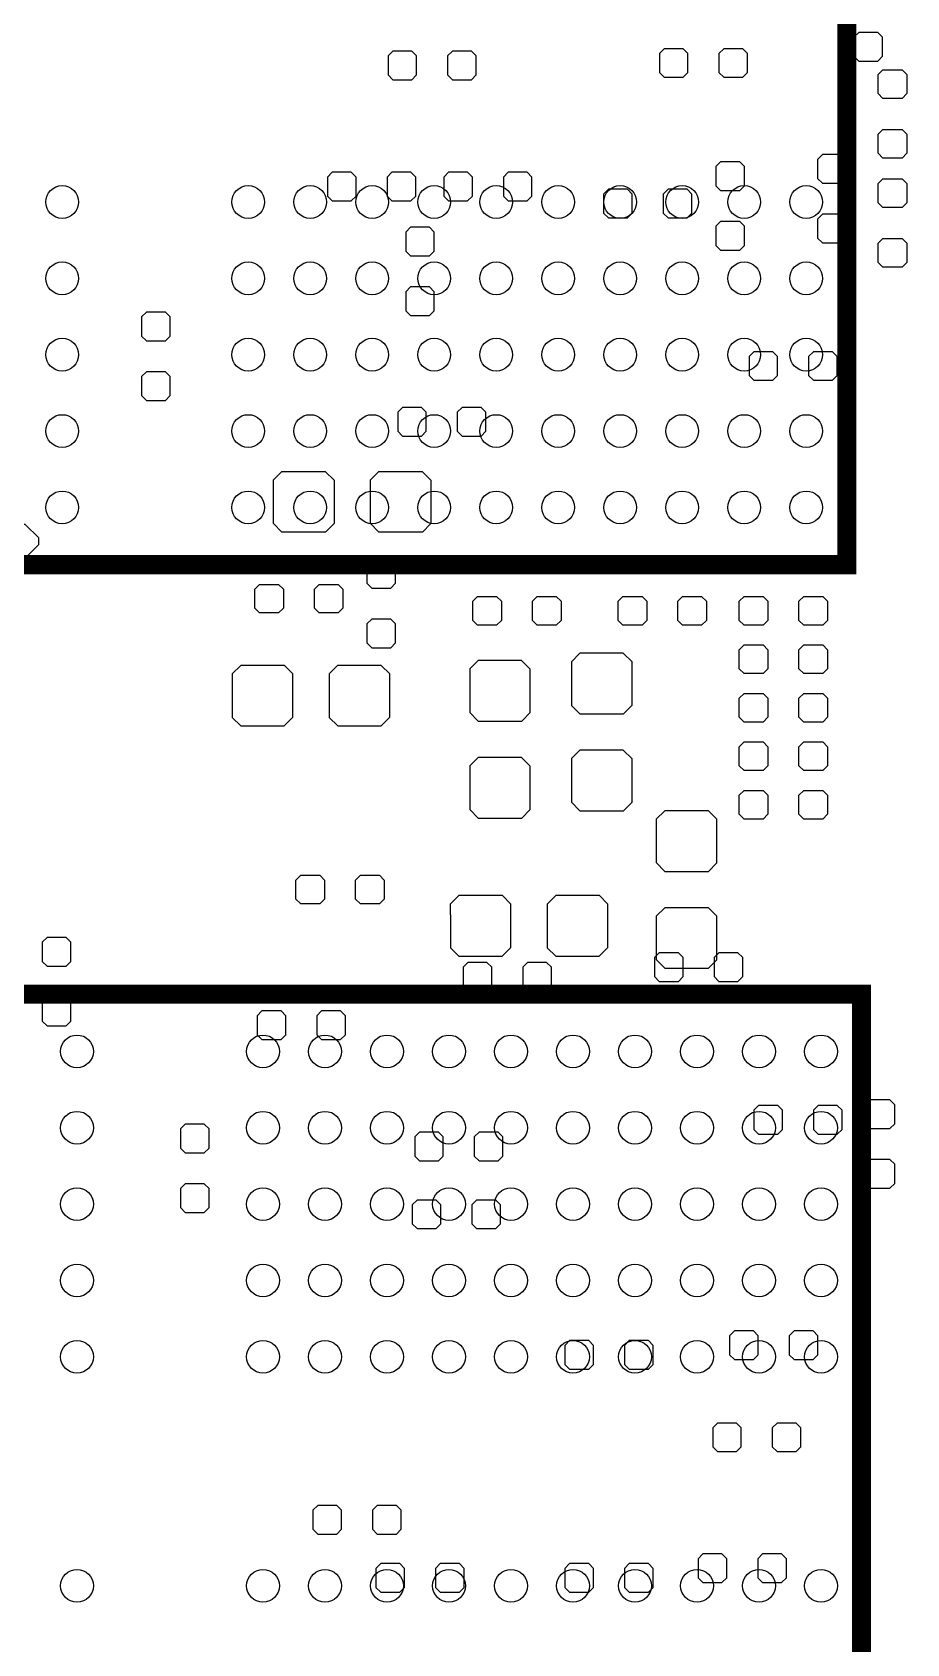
# Model space of a CAD drawing. Extents: x -2.3 to 87.1, y -2.6 to 56.
# Drawn here: x 47.62 to 56.79, y 20.8 to 37.69 of the extents above; entities that cross this region are included whole.
import ezdxf

# ---------------------------------------------------------------- set-up
doc = ezdxf.new("R2010")
doc.units = 0
doc.header["$MEASUREMENT"] = 0
for name, color, linetype in [('PG_SILKSCREEN_TOP', 254, 'CONTINUOUS'), ('PIN_BOTTOM', 1, 'CONTINUOUS'), ('PIN_TOP', 110, 'CONTINUOUS')]:
    doc.layers.add(name, color=color, linetype=linetype)

msp = doc.modelspace()

# ---------------------------------------------------------------- linework, layer by layer
at = {"layer": 'PG_SILKSCREEN_TOP', "const_width": 0.2}
for points in [[(41.662756, 32.10687), (41.662756, 42.10685), (56.162804, 42.10685), (56.162804, 32.10687), (41.662756, 32.10687), (41.662756, 42.10685), (56.162804, 42.10685), (56.162804, 32.10687)], [(41.817696, 17.60601), (41.817696, 27.60599), (56.317744, 27.60599), (56.317744, 17.60601), (41.817696, 17.60601), (41.817696, 27.60599), (56.317744, 27.60599), (56.317744, 17.60601)]]:
    msp.add_lwpolyline(points, dxfattribs=at)
at = {"layer": 'PIN_BOTTOM'}
for points in [[(56.237988, 37.633504), (56.237988, 37.433504), (56.288, 37.383491), (56.488, 37.383491), (56.538012, 37.433504), (56.538012, 37.633504), (56.488, 37.683516), (56.288, 37.683516)], [(54.448304, 37.513412), (54.248304, 37.513412), (54.198291, 37.4634), (54.198291, 37.2634), (54.248304, 37.213388), (54.448304, 37.213388), (54.498316, 37.2634), (54.498316, 37.4634)], [(54.873296, 37.213388), (55.073296, 37.213388), (55.123309, 37.2634), (55.123309, 37.4634), (55.073296, 37.513412), (54.873296, 37.513412), (54.823284, 37.4634), (54.823284, 37.2634)], [(51.603504, 37.488012), (51.403504, 37.488012), (51.353491, 37.438), (51.353491, 37.238), (51.403504, 37.187988), (51.603504, 37.187988), (51.653516, 37.238), (51.653516, 37.438)], [(52.028496, 37.187988), (52.228496, 37.187988), (52.278509, 37.238), (52.278509, 37.438), (52.228496, 37.488012), (52.028496, 37.488012), (51.978484, 37.438), (51.978484, 37.238)], [(55.090212, 36.077296), (55.090212, 36.277296), (55.0402, 36.327309), (54.8402, 36.327309), (54.790188, 36.277296), (54.790188, 36.077296), (54.8402, 36.027284), (55.0402, 36.027284)], [(56.157012, 36.153496), (56.157012, 36.353496), (56.107, 36.403509), (55.907, 36.403509), (55.856988, 36.353496), (55.856988, 36.153496), (55.907, 36.103484), (56.107, 36.103484)], [(50.968504, 36.218012), (50.768504, 36.218012), (50.718491, 36.168), (50.718491, 35.968), (50.768504, 35.917988), (50.968504, 35.917988), (51.018516, 35.968), (51.018516, 36.168)], [(51.393496, 35.917988), (51.593496, 35.917988), (51.643509, 35.968), (51.643509, 36.168), (51.593496, 36.218012), (51.393496, 36.218012), (51.343484, 36.168), (51.343484, 35.968)], [(52.187704, 36.218012), (51.987704, 36.218012), (51.937691, 36.168), (51.937691, 35.968), (51.987704, 35.917988), (52.187704, 35.917988), (52.237716, 35.968), (52.237716, 36.168)], [(52.612696, 35.917988), (52.812696, 35.917988), (52.862709, 35.968), (52.862709, 36.168), (52.812696, 36.218012), (52.612696, 36.218012), (52.562684, 36.168), (52.562684, 35.968)], [(53.864104, 36.040212), (53.664104, 36.040212), (53.614091, 35.9902), (53.614091, 35.7902), (53.664104, 35.740188), (53.864104, 35.740188), (53.914116, 35.7902), (53.914116, 35.9902)], [(54.289096, 35.740188), (54.489096, 35.740188), (54.539109, 35.7902), (54.539109, 35.9902), (54.489096, 36.040212), (54.289096, 36.040212), (54.239084, 35.9902), (54.239084, 35.7902)], [(51.839012, 35.391496), (51.839012, 35.591496), (51.789, 35.641509), (51.589, 35.641509), (51.538988, 35.591496), (51.538988, 35.391496), (51.589, 35.341484), (51.789, 35.341484)], [(54.790188, 35.652304), (54.790188, 35.452304), (54.8402, 35.402291), (55.0402, 35.402291), (55.090212, 35.452304), (55.090212, 35.652304), (55.0402, 35.702316), (54.8402, 35.702316)], [(55.856988, 35.728504), (55.856988, 35.528504), (55.907, 35.478491), (56.107, 35.478491), (56.157012, 35.528504), (56.157012, 35.728504), (56.107, 35.778516), (55.907, 35.778516)], [(51.538988, 34.966504), (51.538988, 34.766504), (51.589, 34.716491), (51.789, 34.716491), (51.839012, 34.766504), (51.839012, 34.966504), (51.789, 35.016516), (51.589, 35.016516)], [(49.070412, 34.502496), (49.070412, 34.702496), (49.0204, 34.752509), (48.8204, 34.752509), (48.770388, 34.702496), (48.770388, 34.502496), (48.8204, 34.452484), (49.0204, 34.452484)], [(55.388104, 34.338412), (55.188104, 34.338412), (55.138091, 34.2884), (55.138091, 34.0884), (55.188104, 34.038388), (55.388104, 34.038388), (55.438116, 34.0884), (55.438116, 34.2884)], [(55.813096, 34.038388), (56.013096, 34.038388), (56.063109, 34.0884), (56.063109, 34.2884), (56.013096, 34.338412), (55.813096, 34.338412), (55.763084, 34.2884), (55.763084, 34.0884)], [(48.770388, 34.077504), (48.770388, 33.877504), (48.8204, 33.827491), (49.0204, 33.827491), (49.070412, 33.877504), (49.070412, 34.077504), (49.0204, 34.127516), (48.8204, 34.127516)], [(51.705104, 33.754212), (51.505104, 33.754212), (51.455091, 33.7042), (51.455091, 33.5042), (51.505104, 33.454188), (51.705104, 33.454188), (51.755116, 33.5042), (51.755116, 33.7042)], [(52.130096, 33.454188), (52.330096, 33.454188), (52.380109, 33.5042), (52.380109, 33.7042), (52.330096, 33.754212), (52.130096, 33.754212), (52.080084, 33.7042), (52.080084, 33.5042)], [(50.7873, 32.9819), (50.7873, 32.6517), (50.7873, 32.537095), (50.698705, 32.4485), (50.2412, 32.4485), (50.1523, 32.5374), (50.1523, 32.651395), (50.152605, 32.6517), (50.152605, 32.9946), (50.241505, 33.0835), (50.584405, 33.0835), (50.696089, 33.0835), (50.7873, 32.992289)], [(51.8033, 32.9819), (51.8033, 32.6517), (51.8033, 32.537095), (51.714705, 32.4485), (51.2572, 32.4485), (51.1683, 32.5374), (51.1683, 32.651395), (51.168605, 32.6517), (51.168605, 32.9946), (51.257505, 33.0835), (51.600405, 33.0835), (51.712089, 33.0835), (51.8033, 32.992289)], [(47.551137, 32.175196), (47.692564, 32.316623), (47.692564, 32.387337), (47.551137, 32.528764), (47.480423, 32.528764), (47.338996, 32.387337), (47.338996, 32.316623), (47.480423, 32.175196)], [(51.432612, 31.911696), (51.432612, 32.111696), (51.3826, 32.161709), (51.1826, 32.161709), (51.132588, 32.111696), (51.132588, 31.911696), (51.1826, 31.861684), (51.3826, 31.861684)], [(51.132588, 31.486704), (51.132588, 31.286704), (51.1826, 31.236691), (51.3826, 31.236691), (51.432612, 31.286704), (51.432612, 31.486704), (51.3826, 31.536716), (51.1826, 31.536716)], [(48.029012, 27.949296), (48.029012, 28.149296), (47.979, 28.199309), (47.779, 28.199309), (47.728988, 28.149296), (47.728988, 27.949296), (47.779, 27.899284), (47.979, 27.899284)], [(54.397504, 28.039212), (54.197504, 28.039212), (54.147491, 27.9892), (54.147491, 27.7892), (54.197504, 27.739188), (54.397504, 27.739188), (54.447516, 27.7892), (54.447516, 27.9892)], [(54.822496, 27.739188), (55.022496, 27.739188), (55.072509, 27.7892), (55.072509, 27.9892), (55.022496, 28.039212), (54.822496, 28.039212), (54.772484, 27.9892), (54.772484, 27.7892)], [(52.390904, 27.937612), (52.190904, 27.937612), (52.140891, 27.8876), (52.140891, 27.6876), (52.190904, 27.637588), (52.390904, 27.637588), (52.440916, 27.6876), (52.440916, 27.8876)], [(52.815896, 27.637588), (53.015896, 27.637588), (53.065909, 27.6876), (53.065909, 27.8876), (53.015896, 27.937612), (52.815896, 27.937612), (52.765884, 27.8876), (52.765884, 27.6876)], [(47.728988, 27.524304), (47.728988, 27.324304), (47.779, 27.274291), (47.979, 27.274291), (48.029012, 27.324304), (48.029012, 27.524304), (47.979, 27.574316), (47.779, 27.574316)], [(50.231904, 27.429612), (50.031904, 27.429612), (49.981891, 27.3796), (49.981891, 27.1796), (50.031904, 27.129588), (50.231904, 27.129588), (50.281916, 27.1796), (50.281916, 27.3796)], [(50.656896, 27.129588), (50.856896, 27.129588), (50.906909, 27.1796), (50.906909, 27.3796), (50.856896, 27.429612), (50.656896, 27.429612), (50.606884, 27.3796), (50.606884, 27.1796)], [(55.438904, 26.439012), (55.238904, 26.439012), (55.188891, 26.389), (55.188891, 26.189), (55.238904, 26.138988), (55.438904, 26.138988), (55.488916, 26.189), (55.488916, 26.389)], [(55.863896, 26.138988), (56.063896, 26.138988), (56.113909, 26.189), (56.113909, 26.389), (56.063896, 26.439012), (55.863896, 26.439012), (55.813884, 26.389), (55.813884, 26.189)], [(56.665012, 26.247496), (56.665012, 26.447496), (56.615, 26.497509), (56.415, 26.497509), (56.364988, 26.447496), (56.364988, 26.247496), (56.415, 26.197484), (56.615, 26.197484)], [(49.476812, 25.993496), (49.476812, 26.193496), (49.4268, 26.243509), (49.2268, 26.243509), (49.176788, 26.193496), (49.176788, 25.993496), (49.2268, 25.943484), (49.4268, 25.943484)], [(51.882904, 26.159612), (51.682904, 26.159612), (51.632891, 26.1096), (51.632891, 25.9096), (51.682904, 25.859588), (51.882904, 25.859588), (51.932916, 25.9096), (51.932916, 26.1096)], [(52.307896, 25.859588), (52.507896, 25.859588), (52.557909, 25.9096), (52.557909, 26.1096), (52.507896, 26.159612), (52.307896, 26.159612), (52.257884, 26.1096), (52.257884, 25.9096)], [(56.364988, 25.822504), (56.364988, 25.622504), (56.415, 25.572491), (56.615, 25.572491), (56.665012, 25.622504), (56.665012, 25.822504), (56.615, 25.872516), (56.415, 25.872516)], [(49.176788, 25.568504), (49.176788, 25.368504), (49.2268, 25.318491), (49.4268, 25.318491), (49.476812, 25.368504), (49.476812, 25.568504), (49.4268, 25.618516), (49.2268, 25.618516)], [(51.857504, 25.448412), (51.657504, 25.448412), (51.607491, 25.3984), (51.607491, 25.1984), (51.657504, 25.148388), (51.857504, 25.148388), (51.907516, 25.1984), (51.907516, 25.3984)], [(52.282496, 25.148388), (52.482496, 25.148388), (52.532509, 25.1984), (52.532509, 25.3984), (52.482496, 25.448412), (52.282496, 25.448412), (52.232484, 25.3984), (52.232484, 25.1984)], [(55.184904, 24.076812), (54.984904, 24.076812), (54.934891, 24.0268), (54.934891, 23.8268), (54.984904, 23.776788), (55.184904, 23.776788), (55.234916, 23.8268), (55.234916, 24.0268)], [(55.609896, 23.776788), (55.809896, 23.776788), (55.859909, 23.8268), (55.859909, 24.0268), (55.809896, 24.076812), (55.609896, 24.076812), (55.559884, 24.0268), (55.559884, 23.8268)], [(53.457704, 23.975212), (53.257704, 23.975212), (53.207691, 23.9252), (53.207691, 23.7252), (53.257704, 23.675188), (53.457704, 23.675188), (53.507716, 23.7252), (53.507716, 23.9252)], [(53.882696, 23.675188), (54.082696, 23.675188), (54.132709, 23.7252), (54.132709, 23.9252), (54.082696, 23.975212), (53.882696, 23.975212), (53.832684, 23.9252), (53.832684, 23.7252)], [(55.007104, 23.111612), (54.807104, 23.111612), (54.757091, 23.0616), (54.757091, 22.8616), (54.807104, 22.811588), (55.007104, 22.811588), (55.057116, 22.8616), (55.057116, 23.0616)], [(55.432096, 22.811588), (55.632096, 22.811588), (55.682109, 22.8616), (55.682109, 23.0616), (55.632096, 23.111612), (55.432096, 23.111612), (55.382084, 23.0616), (55.382084, 22.8616)], [(50.816104, 22.248012), (50.616104, 22.248012), (50.566091, 22.198), (50.566091, 21.998), (50.616104, 21.947988), (50.816104, 21.947988), (50.866116, 21.998), (50.866116, 22.198)], [(51.241096, 21.947988), (51.441096, 21.947988), (51.491109, 21.998), (51.491109, 22.198), (51.441096, 22.248012), (51.241096, 22.248012), (51.191084, 22.198), (51.191084, 21.998)], [(51.476504, 21.638412), (51.276504, 21.638412), (51.226491, 21.5884), (51.226491, 21.3884), (51.276504, 21.338388), (51.476504, 21.338388), (51.526516, 21.3884), (51.526516, 21.5884)], [(51.901496, 21.338388), (52.101496, 21.338388), (52.151509, 21.3884), (52.151509, 21.5884), (52.101496, 21.638412), (51.901496, 21.638412), (51.851484, 21.5884), (51.851484, 21.3884)], [(53.457704, 21.638412), (53.257704, 21.638412), (53.207691, 21.5884), (53.207691, 21.3884), (53.257704, 21.338388), (53.457704, 21.338388), (53.507716, 21.3884), (53.507716, 21.5884)], [(53.882696, 21.338388), (54.082696, 21.338388), (54.132709, 21.3884), (54.132709, 21.5884), (54.082696, 21.638412), (53.882696, 21.638412), (53.832684, 21.5884), (53.832684, 21.3884)], [(54.854704, 21.740012), (54.654704, 21.740012), (54.604691, 21.69), (54.604691, 21.49), (54.654704, 21.439988), (54.854704, 21.439988), (54.904716, 21.49), (54.904716, 21.69)], [(55.279696, 21.439988), (55.479696, 21.439988), (55.529709, 21.49), (55.529709, 21.69), (55.479696, 21.740012), (55.279696, 21.740012), (55.229684, 21.69), (55.229684, 21.49)]]:
    msp.add_lwpolyline(points, close=True, dxfattribs=at)
at = {"layer": 'PIN_TOP'}
for points in [[(56.491988, 37.042496), (56.491988, 37.242496), (56.542, 37.292509), (56.742, 37.292509), (56.792012, 37.242496), (56.792012, 37.042496), (56.742, 36.992484), (56.542, 36.992484)], [(56.792012, 36.617504), (56.792012, 36.417504), (56.742, 36.367491), (56.542, 36.367491), (56.491988, 36.417504), (56.491988, 36.617504), (56.542, 36.667516), (56.742, 36.667516)], [(56.491988, 35.899496), (56.491988, 36.099496), (56.542, 36.149509), (56.742, 36.149509), (56.792012, 36.099496), (56.792012, 35.899496), (56.742, 35.849484), (56.542, 35.849484)], [(56.792012, 35.474504), (56.792012, 35.274504), (56.742, 35.224491), (56.542, 35.224491), (56.491988, 35.274504), (56.491988, 35.474504), (56.542, 35.524516), (56.742, 35.524516)], [(50.206504, 31.599988), (50.006504, 31.599988), (49.956491, 31.65), (49.956491, 31.85), (50.006504, 31.900012), (50.206504, 31.900012), (50.256516, 31.85), (50.256516, 31.65)], [(50.631496, 31.900012), (50.831496, 31.900012), (50.881509, 31.85), (50.881509, 31.65), (50.831496, 31.599988), (50.631496, 31.599988), (50.581484, 31.65), (50.581484, 31.85)], [(52.492504, 31.472988), (52.292504, 31.472988), (52.242491, 31.523), (52.242491, 31.723), (52.292504, 31.773012), (52.492504, 31.773012), (52.542516, 31.723), (52.542516, 31.523)], [(52.917496, 31.773012), (53.117496, 31.773012), (53.167509, 31.723), (53.167509, 31.523), (53.117496, 31.472988), (52.917496, 31.472988), (52.867484, 31.523), (52.867484, 31.723)], [(54.016504, 31.472988), (53.816504, 31.472988), (53.766491, 31.523), (53.766491, 31.723), (53.816504, 31.773012), (54.016504, 31.773012), (54.066516, 31.723), (54.066516, 31.523)], [(54.441496, 31.773012), (54.641496, 31.773012), (54.691509, 31.723), (54.691509, 31.523), (54.641496, 31.472988), (54.441496, 31.472988), (54.391484, 31.523), (54.391484, 31.723)], [(55.286504, 31.472988), (55.086504, 31.472988), (55.036491, 31.523), (55.036491, 31.723), (55.086504, 31.773012), (55.286504, 31.773012), (55.336516, 31.723), (55.336516, 31.523)], [(55.711496, 31.773012), (55.911496, 31.773012), (55.961509, 31.723), (55.961509, 31.523), (55.911496, 31.472988), (55.711496, 31.472988), (55.661484, 31.523), (55.661484, 31.723)], [(55.286504, 30.964988), (55.086504, 30.964988), (55.036491, 31.015), (55.036491, 31.215), (55.086504, 31.265012), (55.286504, 31.265012), (55.336516, 31.215), (55.336516, 31.015)], [(55.711496, 31.265012), (55.911496, 31.265012), (55.961509, 31.215), (55.961509, 31.015), (55.911496, 30.964988), (55.711496, 30.964988), (55.661484, 31.015), (55.661484, 31.215)], [(52.7431, 31.1023), (52.4129, 31.1023), (52.298295, 31.1023), (52.2097, 31.013705), (52.2097, 30.5562), (52.2986, 30.4673), (52.412595, 30.4673), (52.4129, 30.467605), (52.7558, 30.467605), (52.8447, 30.556505), (52.8447, 30.899405), (52.8447, 31.011089), (52.753489, 31.1023)], [(53.8099, 31.1785), (53.4797, 31.1785), (53.365095, 31.1785), (53.2765, 31.089905), (53.2765, 30.6324), (53.3654, 30.5435), (53.479395, 30.5435), (53.4797, 30.543805), (53.8226, 30.543805), (53.9115, 30.632705), (53.9115, 30.975605), (53.9115, 31.087289), (53.820289, 31.1785)], [(50.3555, 30.5181), (50.3555, 30.8483), (50.3555, 30.962905), (50.266905, 31.0515), (49.8094, 31.0515), (49.7205, 30.9626), (49.7205, 30.848605), (49.720805, 30.8483), (49.720805, 30.5054), (49.809705, 30.4165), (50.152605, 30.4165), (50.264289, 30.4165), (50.3555, 30.507711)], [(51.3715, 30.5181), (51.3715, 30.8483), (51.3715, 30.962905), (51.282905, 31.0515), (50.8254, 31.0515), (50.7365, 30.9626), (50.7365, 30.848605), (50.736805, 30.8483), (50.736805, 30.5054), (50.825705, 30.4165), (51.168605, 30.4165), (51.280289, 30.4165), (51.3715, 30.507711)], [(55.286504, 30.456988), (55.086504, 30.456988), (55.036491, 30.507), (55.036491, 30.707), (55.086504, 30.757012), (55.286504, 30.757012), (55.336516, 30.707), (55.336516, 30.507)], [(55.711496, 30.757012), (55.911496, 30.757012), (55.961509, 30.707), (55.961509, 30.507), (55.911496, 30.456988), (55.711496, 30.456988), (55.661484, 30.507), (55.661484, 30.707)], [(55.286504, 29.948988), (55.086504, 29.948988), (55.036491, 29.999), (55.036491, 30.199), (55.086504, 30.249012), (55.286504, 30.249012), (55.336516, 30.199), (55.336516, 29.999)], [(55.711496, 30.249012), (55.911496, 30.249012), (55.961509, 30.199), (55.961509, 29.999), (55.911496, 29.948988), (55.711496, 29.948988), (55.661484, 29.999), (55.661484, 30.199)], [(52.7431, 30.0863), (52.4129, 30.0863), (52.298295, 30.0863), (52.2097, 29.997705), (52.2097, 29.5402), (52.2986, 29.4513), (52.412595, 29.4513), (52.4129, 29.451605), (52.7558, 29.451605), (52.8447, 29.540505), (52.8447, 29.883405), (52.8447, 29.995089), (52.753489, 30.0863)], [(53.8099, 30.1625), (53.4797, 30.1625), (53.365095, 30.1625), (53.2765, 30.073905), (53.2765, 29.6164), (53.3654, 29.5275), (53.479395, 29.5275), (53.4797, 29.527805), (53.8226, 29.527805), (53.9115, 29.616705), (53.9115, 29.959605), (53.9115, 30.071289), (53.820289, 30.1625)], [(55.286504, 29.440988), (55.086504, 29.440988), (55.036491, 29.491), (55.036491, 29.691), (55.086504, 29.741012), (55.286504, 29.741012), (55.336516, 29.691), (55.336516, 29.491)], [(55.711496, 29.741012), (55.911496, 29.741012), (55.961509, 29.691), (55.961509, 29.491), (55.911496, 29.440988), (55.711496, 29.440988), (55.661484, 29.491), (55.661484, 29.691)], [(54.2671, 28.8925), (54.5973, 28.8925), (54.711905, 28.8925), (54.8005, 28.981095), (54.8005, 29.4386), (54.7116, 29.5275), (54.597605, 29.5275), (54.5973, 29.527195), (54.2544, 29.527195), (54.1655, 29.438295), (54.1655, 29.095395), (54.1655, 28.983711), (54.256711, 28.8925)], [(50.638304, 28.551988), (50.438304, 28.551988), (50.388291, 28.602), (50.388291, 28.802), (50.438304, 28.852012), (50.638304, 28.852012), (50.688316, 28.802), (50.688316, 28.602)], [(51.063296, 28.852012), (51.263296, 28.852012), (51.313309, 28.802), (51.313309, 28.602), (51.263296, 28.551988), (51.063296, 28.551988), (51.013284, 28.602), (51.013284, 28.802)], [(52.6415, 28.1051), (52.6415, 28.4353), (52.6415, 28.549905), (52.552905, 28.6385), (52.0954, 28.6385), (52.0065, 28.5496), (52.0065, 28.435605), (52.006805, 28.4353), (52.006805, 28.0924), (52.095705, 28.0035), (52.438605, 28.0035), (52.550289, 28.0035), (52.6415, 28.094711)], [(53.6575, 28.1051), (53.6575, 28.4353), (53.6575, 28.549905), (53.568905, 28.6385), (53.1114, 28.6385), (53.0225, 28.5496), (53.0225, 28.435605), (53.022805, 28.4353), (53.022805, 28.0924), (53.111705, 28.0035), (53.454605, 28.0035), (53.566289, 28.0035), (53.6575, 28.094711)], [(54.2671, 27.8765), (54.5973, 27.8765), (54.711905, 27.8765), (54.8005, 27.965095), (54.8005, 28.4226), (54.7116, 28.5115), (54.597605, 28.5115), (54.5973, 28.511195), (54.2544, 28.511195), (54.1655, 28.422295), (54.1655, 28.079395), (54.1655, 27.967711), (54.256711, 27.8765)]]:
    msp.add_lwpolyline(points, close=True, dxfattribs=at)
for centre in [(47.937776, 35.906862), (49.887784, 35.906862), (50.53777, 35.906862), (51.187782, 35.906862), (51.837768, 35.906862), (52.487779, 35.906862), (53.137791, 35.906862), (53.787777, 35.906862), (54.437788, 35.906862), (55.087774, 35.906862), (55.737785, 35.906862), (47.937776, 35.106864), (49.887784, 35.106864), (50.53777, 35.106864), (51.187782, 35.106864), (51.837768, 35.106864), (52.487779, 35.106864), (53.137791, 35.106864), (53.787777, 35.106864), (54.437788, 35.106864), (55.087774, 35.106864), (55.737785, 35.106864), (47.937776, 34.306866), (49.887784, 34.306866), (50.53777, 34.306866), (51.187782, 34.306866), (51.837768, 34.306866), (52.487779, 34.306866), (53.137791, 34.306866), (53.787777, 34.306866), (54.437788, 34.306866), (55.087774, 34.306866), (55.737785, 34.306866), (47.937776, 33.506867), (49.887784, 33.506867), (50.53777, 33.506867), (51.187782, 33.506867), (51.837768, 33.506867), (52.487779, 33.506867), (53.137791, 33.506867), (53.787777, 33.506867), (54.437788, 33.506867), (55.087774, 33.506867), (55.737785, 33.506867), (47.937776, 32.706869), (49.887784, 32.706869), (50.53777, 32.706869), (51.187782, 32.706869), (51.837768, 32.706869), (52.487779, 32.706869), (53.137791, 32.706869), (53.787777, 32.706869), (54.437788, 32.706869), (55.087774, 32.706869), (55.737785, 32.706869), (48.092716, 27.005991), (50.042724, 27.005991), (50.69271, 27.005991), (51.342722, 27.005991), (51.992708, 27.005991), (52.642719, 27.005991), (53.292731, 27.005991), (53.942717, 27.005991), (54.592728, 27.005991), (55.242714, 27.005991), (55.892725, 27.005991), (48.092716, 26.205993), (50.042724, 26.205993), (50.69271, 26.205993), (51.342722, 26.205993), (51.992708, 26.205993), (52.642719, 26.205993), (53.292731, 26.205993), (53.942717, 26.205993), (54.592728, 26.205993), (55.242714, 26.205993), (55.892725, 26.205993), (48.092716, 25.405994), (50.042724, 25.405994), (50.69271, 25.405994), (51.342722, 25.405994), (51.992708, 25.405994), (52.642719, 25.405994), (53.292731, 25.405994), (53.942717, 25.405994), (54.592728, 25.405994), (55.242714, 25.405994), (55.892725, 25.405994), (48.092716, 24.605996), (50.042724, 24.605996), (50.69271, 24.605996), (51.342722, 24.605996), (51.992708, 24.605996), (52.642719, 24.605996), (53.292731, 24.605996), (53.942717, 24.605996), (54.592728, 24.605996), (55.242714, 24.605996), (55.892725, 24.605996), (48.092716, 23.805998), (50.042724, 23.805998), (50.69271, 23.805998), (51.342722, 23.805998), (51.992708, 23.805998), (52.642719, 23.805998), (53.292731, 23.805998), (53.942717, 23.805998), (54.592728, 23.805998), (55.242714, 23.805998), (55.892725, 23.805998), (48.092716, 21.406002), (50.042724, 21.406002), (50.69271, 21.406002), (51.342722, 21.406002), (51.992708, 21.406002), (52.642719, 21.406002), (53.292731, 21.406002), (53.942717, 21.406002), (54.592728, 21.406002), (55.242714, 21.406002), (55.892725, 21.406002)]:
    msp.add_circle(centre, 0.17145, dxfattribs=at)

doc.saveas('drawing.dxf')
